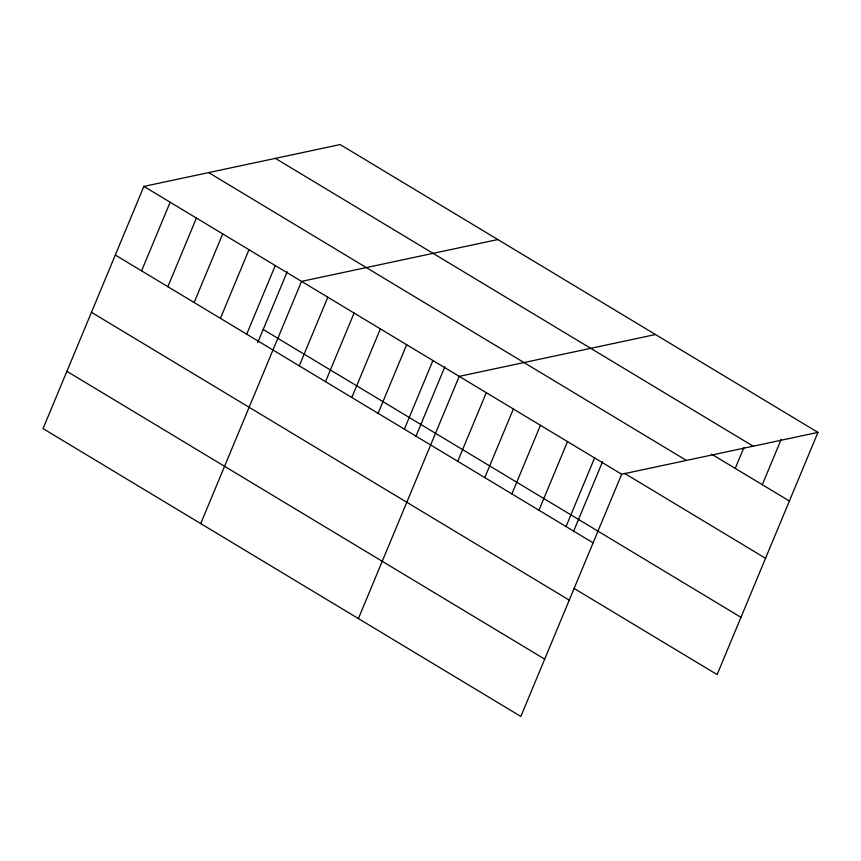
<?xml version="1.0" encoding="UTF-8"?>
<svg xmlns="http://www.w3.org/2000/svg" width="861" height="861" viewBox="0 0 861 861"><rect width="100%" height="100%" fill="white"/><g stroke="black" fill="none" stroke-linecap="round" stroke-linejoin="round"><path stroke-width="1.29" d="M817.95 432.394L340.16 144.562L143.873 186.406L43.05 428.606L520.84 716.438L621.664 474.228L817.95 432.394L717.127 674.593L573.856 588.289M141.581 270.86L170.155 202.238M167.863 286.681L196.426 218.059M194.145 302.512L222.708 233.891M220.427 318.344L248.99 249.722M246.698 334.176L275.262 265.554M257.719 342.613L287.23 271.699M200.721 523.596L301.544 281.386L497.83 239.552M299.262 365.839L327.826 297.217M325.533 381.671L354.097 313.049M351.815 397.502L380.379 328.88M378.097 413.334L406.661 344.712M404.369 429.155L432.932 360.533M415.885 436.409L444.911 366.678M358.391 618.575L459.214 376.365L655.501 334.531M457.729 461.302L486.293 392.681M484.797 477.607L513.371 408.986M511.875 493.923L540.439 425.302M538.954 510.229L567.517 441.607M566.032 526.545L594.596 457.923M573.555 531.388L602.582 461.668M735.24 468.395L743.904 447.559M762.308 484.7L781.185 439.358M275.38 158.37L753.181 446.192M711.541 454.124L789.386 501.016M208.642 172.598L686.443 460.42M624.526 473.346L765.537 558.294M143.873 186.406L621.664 474.228M263.175 329.483L740.977 617.315M115.309 255.028L593.1 542.85M91.46 312.306L569.261 600.139M66.9 371.328L544.69 659.149"/></g></svg>
